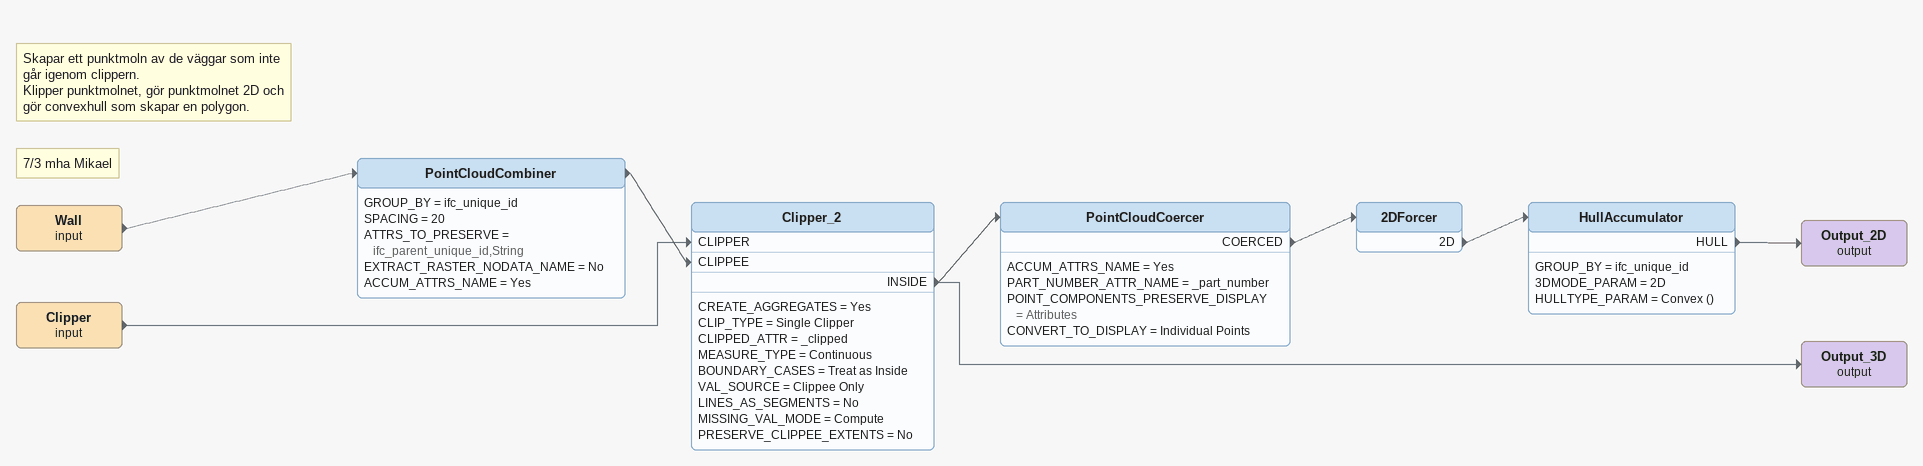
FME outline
Note: Skapar ett punktmoln av de väggar som inte går igenom clippern. / Klipper punktmolnet, gör punktmolnet 2D och gör convexhull som skapar en polygon.
Note: 7/3 mha Mikael
Wall (input)
    -> PointCloudCombiner
PointCloudCombiner
    GROUP_BY = ifc_unique_id
    SPACING = 20
    ATTRS_TO_PRESERVE = ifc_parent_unique_id,String
    EXTRACT_RASTER_NODATA_NAME = No
    ACCUM_ATTRS_NAME = Yes
    -> Clipper_2 [CLIPPEE]
Clipper (input)
    -> Clipper_2 [CLIPPER]
Clipper_2
    CREATE_AGGREGATES = Yes
    CLIP_TYPE = Single Clipper
    CLIPPED_ATTR = _clipped
    MEASURE_TYPE = Continuous
    BOUNDARY_CASES = Treat as Inside
    VAL_SOURCE = Clippee Only
    LINES_AS_SEGMENTS = No
    MISSING_VAL_MODE = Compute
    PRESERVE_CLIPPEE_EXTENTS = No
    INSIDE -> PointCloudCoercer
    INSIDE -> Output_3D (output)
PointCloudCoercer
    ACCUM_ATTRS_NAME = Yes
    PART_NUMBER_ATTR_NAME = _part_number
    POINT_COMPONENTS_PRESERVE_DISPLAY = Attributes
    CONVERT_TO_DISPLAY = Individual Points
    COERCED -> 2DForcer
2DForcer
    2D -> HullAccumulator
HullAccumulator
    GROUP_BY = ifc_unique_id
    3DMODE_PARAM = 2D
    HULLTYPE_PARAM = Convex ()
    HULL -> Output_2D (output)
Output_2D (output)
Output_3D (output)
